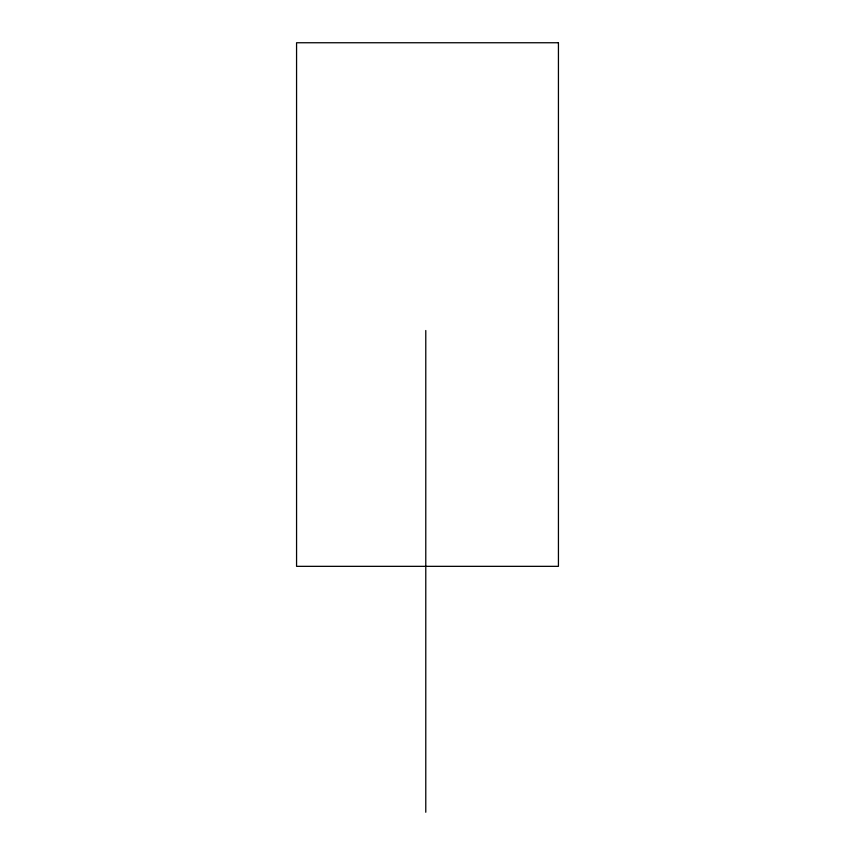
<?xml version="1.0" encoding="UTF-8"?>
<svg xmlns="http://www.w3.org/2000/svg" width="855" height="855" viewBox="0 0 855 855"><rect width="100%" height="100%" fill="white"/><g stroke="black" fill="none" stroke-linecap="round" stroke-linejoin="round"><path stroke-width="1.28" d="M425.779 330.511L425.779 812.25M558.433 42.75L296.567 42.75L296.567 566.341L558.433 566.341L558.433 42.75"/></g></svg>
